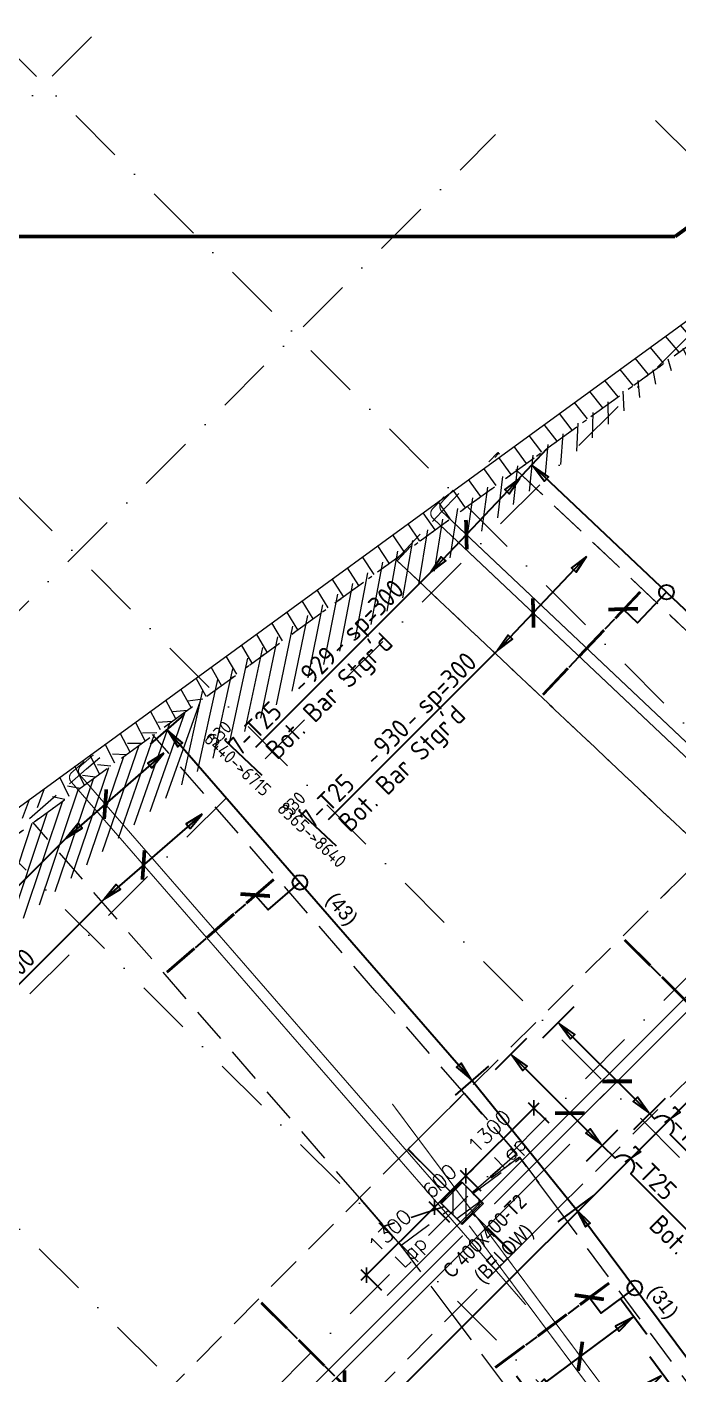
# Model space of a CAD drawing. Extents: x 660761725 to 1323371458, y 2734871439 to 5470067957.
# Drawn here: x 662192948 to 662201754, y 2735048426 to 2735066667 of the extents above; entities that cross this region are included whole.
import ezdxf
from ezdxf.enums import TextEntityAlignment as Align

# ---------------------------------------------------------------- set-up
doc = ezdxf.new("R2010")
doc.units = 0
for name, pattern in [('AXES', [1.95, 1.2, -0.25, 0.25, -0.25]), ('CENTER2', [28.575000000000003, 19.05, -3.175, 3.175, -3.175]), ('Hidden', [714.375, 476.25, -238.125]), ('sbp_axis_short', [10, 5, -2.5, 0, -2.5])]:
    doc.linetypes.add(name, pattern=pattern)
doc.layers.add('A-DETL', color=5, linetype='Continuous', lineweight=9, true_color=0x0000ff)
for name, color, linetype, lineweight in [('A-FLOR-PATT', 7, 'Continuous', 15), ('A-ROOF', 7, 'Continuous', 15), ('A-WALL', 7, 'Continuous', 15), ('S-COLS-IDEN', 7, 'Continuous', 9), ('S-GRID', 7, 'Continuous', 9), ('S-MATCH LNE', 5, 'CENTER2', 40)]:
    doc.layers.add(name, color=color, linetype=linetype, lineweight=lineweight)
for name, color, linetype in [('S-AXIS', 20, 'AXES'), ('S-DIMI', 100, 'Continuous'), ('S-RBAR-T12', 151, 'Continuous'), ('S-RBAR-T25', 51, 'Continuous'), ('S-RDIMO', 8, 'Continuous'), ('S-RSYMB', 7, 'Continuous'), ('S-SIMPLETEXT', 7, 'Continuous')]:
    doc.layers.add(name, color=color, linetype=linetype)
doc.styles.add('Arial Narrow_1', font='ARIALN.TTF', dxfattribs={"height": 199.9999999999998})
doc.styles.add('ARMACAD', font='isocp.shx')
doc.styles.add('ROMANS', font='romans.shx')
doc.dimstyles.new('S-DIMI-100', dxfattribs={"dimscale": 100, "dimtxt": 2, "dimasz": 1.5, "dimexe": 1, "dimexo": 1, "dimgap": 1, "dimtad": 1, "dimdec": 0, "dimzin": 12, "dimdsep": 46, "dimtxsty": 'ROMANS', "dimblk": 'ARCHTICK', "dimcen": 0.09, "dimdle": 1, "dimclrd": 8, "dimclre": 8, "dimclrt": 4, "dimadec": 0, "dimazin": 3, "dimtfac": 1, "dimtdec": 0, "dimtix": 1, "dimtmove": 1, "dimatfit": 3, "dimtolj": 1, "dimtzin": 0, "dimarcsym": 0})
pattern_1 = [(74.99999999999999, (0, 0), (-153.3407249233896, 41.08752341002518), [])]

# ---------------------------------------------------------------- blocks, each defined once
blk = doc.blocks.new('I am… All Range.')
at = {"layer": 'S-GRID', "color": 8, "linetype": 'sbp_axis_short', "lineweight": 13, "ltscale": 150}
for p, q in [((662613679.1571203, 2734523360.248725), (662679782.7279356, 2734589463.81954)), ((662618010.1861551, 2734519029.21969), (662684113.7569702, 2734585132.790505)), ((662607615.8569804, 2734529423.548865), (662643100.4238242, 2734564908.115708)), ((662638694.7375193, 2734563892.988339), (662667314.0845935, 2734535273.641264)), ((662648660.6112016, 2734561705.974301), (662671204.6017749, 2734539163.067255)), ((662611009.9695301, 2734526029.436315), (662646494.6183763, 2734561514.085161)), ((662635724.8890384, 2734560923.139858), (662664344.2237372, 2734532303.805159)), ((662633250.0153042, 2734558448.266124), (662661869.4970862, 2734529828.784341)), ((662630775.1415697, 2734555973.392389), (662659394.7554803, 2734527353.778479))]:
    blk.add_line(p, q, dxfattribs=at)
blk = doc.blocks.new('I am… Atomic.')
at = {"layer": 'A-FLOR-PATT', "transparency": 33554600}
h = blk.add_hatch(dxfattribs=at)
h.set_pattern_fill('ANSI31', color=8, scale=50, angle=30, style=0)
h.set_pattern_definition(pattern_1)
edge = h.paths.add_edge_path()
edge.add_line((662389967.6433319, 2734579123.010657), (662390007.8012236, 2734579503.468677))
edge.add_line((662342114.705975, 2734544592.546931), (662390007.8012234, 2734579503.468677))
edge.add_line((662363195.8073889, 2734559608.047176), (662389967.7690635, 2734579123.040917))
edge.add_line((662362417.6524743, 2734559040.823584), (662363719.8899552, 2734559990.06879))
edge.add_line((662346720.4841449, 2734547598.623516), (662362783.6519626, 2734559307.613063))
edge.add_line((662345821.5310795, 2734546943.346041), (662347578.010761, 2734548223.703842))
edge.add_line((662342292.6126368, 2734544370.997322), (662346307.4227723, 2734547297.529027))
edge.add_line((662325865.2845687, 2734528370.671522), (662342114.6925843, 2734544592.5523))
edge.add_line((662340490.7204528, 2734542572.157625), (662342149.9785906, 2734544228.604904))
edge.add_line((662339422.0417168, 2734541505.28928), (662341320.3495216, 2734543400.381265))
edge.add_line((662336597.6306283, 2734538685.662872), (662340136.8031961, 2734542218.839921))
edge.add_line((662332705.8949801, 2734534800.520002), (662336243.7133716, 2734538332.345168))
edge.add_line((662332253.0745114, 2734534348.466631), (662332782.9359009, 2734534877.430412))
edge.add_line((662326312.3910785, 2734528417.846987), (662332351.9776915, 2734534447.202265))
edge.add_line((662325865.2845687, 2734528370.671522), (662326312.3910785, 2734528417.846987))
h = blk.add_hatch(dxfattribs=at)
h.set_pattern_fill('ANSI31', color=8, scale=50, angle=30, style=0)
h.set_pattern_definition(pattern_1)
edge = h.paths.add_edge_path()
edge.add_line((662389967.6433319, 2734579123.010657), (662390007.8012236, 2734579503.468677))
edge.add_line((662390178.8400514, 2734578972.951882), (662393574.2351673, 2734576558.543434))
edge.add_line((662390389.9110394, 2734578822.862847), (662389967.7690635, 2734579123.040917))
edge.add_line((662401600.1085552, 2734571260.373601), (662390007.8012234, 2734579503.468677))
edge.add_line((662401045.2346829, 2734570742.112331), (662400996.5411683, 2734571280.666277))
edge.add_line((662400996.5411683, 2734571280.666277), (662391834.41239, 2734577795.702194))
edge.add_line((662401631.7932035, 2734570909.939), (662401600.1085552, 2734571260.373601))
edge.add_line((662398386.0115408, 2734568087.393885), (662401045.2346829, 2734570742.112331))
edge.add_line((662378065.801715, 2734545768.423274), (662383150.2610395, 2734551353.010825))
edge.add_line((662383150.2610395, 2734551353.010825), (662388234.7203641, 2734556937.598375))
edge.add_line((662388234.7203641, 2734556937.598375), (662393319.1796887, 2734562522.185926))
edge.add_line((662393319.1796887, 2734562522.185926), (662398403.6390133, 2734568106.773477))
edge.add_line((662377177.0145457, 2734544792.211362), (662378389.7704264, 2734546124.258873))
edge.add_line((662345219.5168241, 2734509691.243385), (662350637.7770958, 2734515642.46591))
edge.add_line((662350637.7770958, 2734515642.46591), (662356056.0373675, 2734521593.688435))
edge.add_line((662356056.0373675, 2734521593.688435), (662361474.2976393, 2734527544.91096))
edge.add_line((662361474.2976393, 2734527544.91096), (662366892.5579109, 2734533496.133485))
edge.add_line((662366892.5579109, 2734533496.133485), (662372310.8181826, 2734539447.35601))
edge.add_line((662372310.8181826, 2734539447.35601), (662377729.0784543, 2734545398.578536))
edge.add_line((662345267.5598451, 2734509156.384884), (662400082.3408674, 2734569362.972085))
edge.add_line((662401418.6805061, 2734570690.601139), (662400941.3227103, 2734570214.051982))
edge.add_line((662400082.3408674, 2734569362.972085), (662401631.7932035, 2734570909.939))
h = blk.add_hatch(dxfattribs=at)
h.set_pattern_fill('ANSI31', color=8, scale=50, angle=30, style=0)
h.set_pattern_definition(pattern_1)
edge = h.paths.add_edge_path()
edge.add_line((662345468.2720397, 2734510142.524049), (662345661.1307589, 2734509588.669044))
edge.add_line((662345219.5168241, 2734509691.243385), (662350637.7770958, 2734515642.46591))
edge.add_line((662350637.7770958, 2734515642.46591), (662356056.0373675, 2734521593.688435))
edge.add_line((662356056.0373675, 2734521593.688435), (662361474.2976393, 2734527544.91096))
edge.add_line((662361474.2976393, 2734527544.91096), (662366892.5579109, 2734533496.133485))
edge.add_line((662366892.5579109, 2734533496.133485), (662372310.8181826, 2734539447.35601))
edge.add_line((662372310.8181826, 2734539447.35601), (662377729.0784543, 2734545398.578536))
edge.add_line((662345267.5598451, 2734509156.384884), (662400082.3408674, 2734569362.972085))
h = blk.add_hatch(dxfattribs=at)
h.set_pattern_fill('ANSI31', color=8, scale=50, angle=30, style=0)
h.set_pattern_definition(pattern_1)
h.paths.add_polyline_path([(662358554.2694312, 2734547041.135511), (662358836.5993357, 2734546758.339421), (662359119.3843559, 2734547041.137244), (662358837.0544513, 2734547323.933334)])
at = {"layer": 'A-DETL', "color": 8, "linetype": 'Hidden', "lineweight": 9}
for p, q in [((662346720.4841449, 2734547598.623516), (662362783.6519626, 2734559307.613063)), ((662358837.0544513, 2734547323.933334), (662358554.2694312, 2734547041.135511)), ((662358816.4420059, 2734547332.191877), (662358837.0544513, 2734547323.933334)), ((662359119.3843559, 2734547041.137244), (662358837.0544513, 2734547323.933334)), ((662358533.3146224, 2734547049.531225), (662358554.2694312, 2734547041.135511)), ((662358554.2694312, 2734547041.135511), (662358836.5993357, 2734546758.339421)), ((662358836.5993357, 2734546758.339421), (662359119.3843559, 2734547041.137244)), ((662359119.2676377, 2734547041.184009), (662359099.5711249, 2734547049.075576)), ((662358816.4437414, 2734546766.414923), (662358836.4826176, 2734546758.386186))]:
    blk.add_line(p, q, dxfattribs=at)
at = {"layer": 'A-ROOF', "color": 8, "lineweight": 13}
blk.add_line((662389680.6962347, 2734579264.969228), (662342118.9841868, 2734544586.677794), dxfattribs=at)
at = {"layer": 'A-WALL', "color": 8, "lineweight": 13}
blk.add_line((662342114.705975, 2734544592.546931), (662390007.8012234, 2734579503.468677), dxfattribs=at)
at = {"layer": 'S-MATCH LNE', "ltscale": 50, "const_width": 50}
for points in [[(662361713.0110677, 2734560133.682059), (662392634.5624754, 2734582718.491432)], [(662334254.839787, 2734560133.682059), (662361713.0110677, 2734560133.682059)]]:
    blk.add_lwpolyline(points, dxfattribs=at)
at = {"layer": 'S-COLS-IDEN', "color": 8, "char_height": 199.9999999999998, "attachment_point": 1, "rotation": 44.99999999999995, "style": 'Arial Narrow_1'}
for s, insert, width in [('C 400x400-T2', (662358551.5272677, 2734546155.186525), 1819.830624999998), ('(BELOW)', (662358972.4767734, 2734546089.705491), 1218.564999999999)]:
    blk.add_mtext(s, dxfattribs=dict(at, insert=insert, width=width))
blk = doc.blocks.new('I am… Domination.')
at = {"layer": 'S-RDIMO', "color": 9, "linetype": 'Hidden', "lineweight": 9}
for p, q in [((662359192.8227693, 2734557082.61846), (662359313.1699319, 2734557209.943672)), ((662359326.2773938, 2734557197.554563), (662359272.9729807, 2734557141.159418)), ((662359313.1699319, 2734557209.943672), (662359326.2773938, 2734557197.554563)), ((662359313.1699319, 2734557209.943672), (662359336.6988872, 2734557187.704219)), ((662359336.6988872, 2734557187.704219), (662359326.2773938, 2734557197.554563)), ((662363556.3166815, 2734553199.342273), (662359558.4124808, 2734556978.141623)), ((662359558.4124808, 2734556978.141623), (662363556.3166815, 2734553199.342273)), ((662358616.5293497, 2734556472.910013), (662358786.7044696, 2734556652.95234)), ((662357939.3463154, 2734555756.462103), (662358616.5293497, 2734556472.910013)), ((662358138.9404033, 2734555941.372612), (662357952.4537773, 2734555744.072994)), ((662357952.4537773, 2734555744.072994), (662357939.3463154, 2734555756.462103)), ((662357939.3463154, 2734555756.462103), (662362138.968695, 2734551786.999724)), ((662362138.968695, 2734551786.999724), (662357952.4537773, 2734555744.072994)), ((662357678.202384, 2734549894.756967), (662354644.4816066, 2734553389.05288)), ((662353751.4520456, 2734552924.829907), (662353930.8544234, 2734553080.585669)), ((662352980.2360609, 2734552255.266134), (662353751.4520456, 2734552924.829907)), ((662362868.3551303, 2734552511.389042), (662358102.2281954, 2734547777.915438)), ((662357443.039068, 2734547114.926777), (662353023.6757058, 2734552205.231544)), ((662362138.968695, 2734551786.999724), (662361564.2652966, 2734551216.23369)), ((662360127.1281942, 2734546970.18777), (662363573.5199577, 2734550392.967874)), ((662358861.4195457, 2734548531.905473), (662357679.0714263, 2734549893.755988)), ((662358165.507996, 2734547840.7617), (662358861.4195457, 2734548531.905473)), ((662358861.4195457, 2734548531.905473), (662359572.8056927, 2734547712.517702)), ((662359572.8056927, 2734547712.517702), (662358861.4195457, 2734548531.905473)), ((662358097.752336, 2734547773.442004), (662352471.842336, 2734542114.862004)), ((662358097.752336, 2734547773.442004), (662357443.039068, 2734547114.926777)), ((662358098.3251514, 2734547774.018146), (662358097.752336, 2734547773.442004)), ((662358097.752336, 2734547773.442004), (662358681.0372888, 2734547193.524667)), ((662358681.1389275, 2734547193.62631), (662358098.3251514, 2734547774.018146)), ((662358102.8135065, 2734547778.496738), (662358102.2281954, 2734547777.915438)), ((662358102.2281954, 2734547777.915438), (662358681.8289542, 2734547194.316369)), ((662358102.8135065, 2734547778.496738), (662358165.507996, 2734547840.7617)), ((662358681.9321558, 2734547194.419575), (662358103.0163602, 2734547778.292148)), ((662359609.2540984, 2734547666.21249), (662358967.0885984, 2734547188.412107)), ((662359572.8056927, 2734547712.517702), (662358988.194818, 2734547204.116096)), ((662358989.9701174, 2734547205.436999), (662359573.3340805, 2734547711.909095)), ((662359573.3340805, 2734547711.909095), (662359572.8056927, 2734547712.517702)), ((662359609.2540984, 2734547666.21249), (662359867.4956789, 2734547319.134841)), ((662359609.2540984, 2734547666.21249), (662359619.1000338, 2734547652.979516)), ((662358978.8769038, 2734547176.624344), (662359619.1000338, 2734547652.979516)), ((662360127.1281942, 2734546970.18777), (662359619.1000338, 2734547652.979516)), ((662358821.5000706, 2734547333.993923), (662358709.015115, 2734547221.503783)), ((662358967.0885984, 2734547188.412107), (662358822.5667393, 2734547332.927304)), ((662357773.506863, 2734546734.287835), (662357443.039068, 2734547114.926777)), ((662357443.039068, 2734547114.926777), (662357773.506863, 2734546734.287835)), ((662358681.0372888, 2734547193.524667), (662358538.6638771, 2734547051.144692)), ((662358686.3908119, 2734547198.878437), (662358681.9321558, 2734547194.419575)), ((662358709.015115, 2734547221.503783), (662358687.2623336, 2734547199.749999)), ((662358967.0885984, 2734547188.412107), (662359000.7456441, 2734547154.756612)), ((662358967.0885984, 2734547188.412107), (662358978.8769038, 2734547176.624344)), ((662358968.5064701, 2734547186.9943), (662358967.0885984, 2734547188.412107)), ((662358988.194818, 2734547204.116096), (662358968.5064701, 2734547186.9943)), ((662359000.7456441, 2734547154.756612), (662358968.5064701, 2734547186.9943)), ((662358968.6091785, 2734547186.891596), (662358989.9701174, 2734547205.436999)), ((662359000.7456441, 2734547154.756612), (662358978.8769038, 2734547176.624344)), ((662359000.7456441, 2734547154.756612), (662359033.1578805, 2734547122.34587)), ((662359104.3493019, 2734547051.15773), (662359000.7456441, 2734547154.756612)), ((662359000.7456441, 2734547154.756612), (662359033.1578805, 2734547122.34587)), ((662359104.3493019, 2734547051.15773), (662359000.7456441, 2734547154.756612)), ((662359033.1578805, 2734547122.34587), (662359104.3493019, 2734547051.15773)), ((662359033.1578805, 2734547122.34587), (662359083.1198922, 2734547072.386161)), ((662358590.7903173, 2734546999.020655), (662357773.506863, 2734546734.287835)), ((662358595.7058274, 2734546994.105371), (662357777.9728278, 2734546729.226936)), ((662358004.6796919, 2734546472.336041), (662358642.735064, 2734546947.078302)), ((662358005.298533, 2734546472.630422), (662358642.735064, 2734546947.044372)), ((662358538.6638771, 2734547051.144692), (662358590.7903173, 2734546999.020655)), ((662358642.735064, 2734546947.078302), (662358590.7903173, 2734546999.020655)), ((662358590.7903173, 2734546999.020655), (662358595.7058274, 2734546994.105371)), ((662358595.7058274, 2734546994.105371), (662358642.735064, 2734546947.078302)), ((662358642.8477333, 2734546946.965638), (662358678.1590503, 2734546911.655949)), ((662358918.8366573, 2734546950.151951), (662358758.7663579, 2734546831.052357)), ((662359104.2735875, 2734547051.082012), (662358862.4142509, 2734546809.211526)), ((662359083.1198922, 2734547072.386161), (662358918.8366573, 2734546950.151951)), ((662359104.2735875, 2734547051.082012), (662358963.6994634, 2734546910.501408)), ((662358969.936536, 2734546916.738768), (662359104.2735875, 2734547051.082012)), ((662358969.936536, 2734546916.738768), (662359104.2735875, 2734547051.082012)), ((662359083.1198922, 2734547072.386161), (662359104.3493019, 2734547051.15773)), ((662360127.1281942, 2734546970.18777), (662359511.572303, 2734546358.84913)), ((662359517.0244195, 2734546364.263893), (662360127.1281942, 2734546970.18777)), ((662362944.7589397, 2734543183.281523), (662360127.1281942, 2734546970.18777)), ((662358678.1590503, 2734546911.655949), (662358821.5131085, 2734546768.308498)), ((662358821.5131085, 2734546768.308498), (662358758.7663579, 2734546831.052357)), ((662358862.4142509, 2734546809.211526), (662358821.5131085, 2734546768.308498)), ((662358822.5667393, 2734546769.362178), (662358862.4142509, 2734546809.211526)), ((662358862.4142509, 2734546809.211526), (662358963.6994634, 2734546910.501408)), ((662359511.572303, 2734546358.84913), (662358963.6994634, 2734546910.501408)), ((662358964.6988472, 2734546911.500838), (662358969.936536, 2734546916.738768)), ((662358964.6988472, 2734546911.500838), (662358969.1328427, 2734546915.935038)), ((662358969.1328427, 2734546915.935038), (662359517.0042689, 2734546364.284183)), ((662359520.8532768, 2734546368.155542), (662358969.936536, 2734546916.738768)), ((662358970.0523703, 2734546916.854608), (662359521.3923811, 2734546368.697777)), ((662357773.506863, 2734546734.287835), (662358027.1442885, 2734546442.143539)), ((662357773.506863, 2734546734.287835), (662358027.1442885, 2734546442.143539)), ((662357777.9165293, 2734546729.2087), (662357773.506863, 2734546734.287835)), ((662357773.506863, 2734546734.287835), (662357777.9165293, 2734546729.2087)), ((662358004.7592769, 2734546472.229079), (662358004.6796919, 2734546472.336041)), ((662358027.1442885, 2734546442.143539), (662358004.7592769, 2734546472.229079)), ((662358100.6203423, 2734546343.391449), (662358027.1442885, 2734546442.143539)), ((662358697.9944893, 2734545540.518363), (662358100.6203423, 2734546343.391449)), ((662358697.9944893, 2734545540.518363), (662359511.6005954, 2734546358.84913)), ((662358697.9944893, 2734545540.518363), (662359511.6005954, 2734546358.84913)), ((662359516.0542784, 2734546363.300398), (662359511.572303, 2734546358.84913)), ((662359511.6005954, 2734546358.84913), (662359520.8532768, 2734546368.155542)), ((662359511.6005954, 2734546358.84913), (662359520.8532768, 2734546368.155542)), ((662359521.3923811, 2734546368.697777), (662359520.8532768, 2734546368.155542)), ((662354062.7858651, 2734540878.392802), (662358697.9944893, 2734545540.518363)), ((662361515.3690991, 2734541753.956364), (662358697.9944893, 2734545540.518363))]:
    blk.add_line(p, q, dxfattribs=at)
blk = doc.blocks.new('_ARCHTICK')
at = {"color": 0, "linetype": 'ByBlock', "const_width": 0.15}
blk.add_lwpolyline([(-0.5, -0.5), (0.5, 0.5)], dxfattribs=at)
blk = doc.blocks.new('*D693')
at = {"layer": 'S-DIMI', "color": 8, "lineweight": -2, "transparency": 16777216}
for p, q in [((662197469.7041997, 2735049695.744273), (662198530.3352123, 2735050756.445731)), ((662198666.591228, 2735050478.782105), (662198388.9138563, 2735050756.441035)), ((662197747.3768752, 2735049559.5067), (662197469.6995034, 2735049837.165629))]:
    blk.add_line(p, q, dxfattribs=at)
at = {"layer": 'S-DIMI', "color": 8, "lineweight": -2, "transparency": 16777216, "xscale": 150, "yscale": 150, "zscale": 150}
for p, rotation in [((662198459.6268824, 2735050685.732705), 45.00190267468847), ((662197540.4125296, 2735049766.4573), 225.0019026746884)]:
    blk.add_blockref('_ARCHTICK', p, dxfattribs=dict(at, rotation=rotation))
at = {"layer": 'S-DIMI', "color": 4, "transparency": 16777216, "char_height": 200, "attachment_point": 5, "rotation": 45.00190267468847, "style": 'ROMANS'}
for s, insert in [('\\A1;1300', (662197858.5936538, 2735050367.511662)), ('\\A1;Lap', (662198165.0167676, 2735050061.108899))]:
    blk.add_mtext(s, dxfattribs=dict(at, insert=insert))
blk = doc.blocks.new('*D694')
at = {"layer": 'S-DIMI', "color": 8, "lineweight": -2, "transparency": 16777216}
for p, q in [((662198459.6268839, 2735050685.732703), (662198883.8768634, 2735051110.01086)), ((662199090.8412079, 2735050903.060261), (662198813.1638372, 2735051180.719191)), ((662198883.8768634, 2735051110.01086), (662198989.9393581, 2735051216.0804)), ((662198666.5912281, 2735050478.782104), (662198388.9138577, 2735050756.441033)), ((662198459.6268839, 2735050685.732703), (662198353.5643889, 2735050579.663164))]:
    blk.add_line(p, q, dxfattribs=at)
at = {"layer": 'S-DIMI', "color": 8, "lineweight": -2, "transparency": 16777216, "xscale": 150, "yscale": 150, "zscale": 150}
for p, rotation in [((662198883.8768634, 2735051110.01086), 225.0019026746884), ((662198459.6268839, 2735050685.732703), 45.00190267468847)]:
    blk.add_blockref('_ARCHTICK', p, dxfattribs=dict(at, rotation=rotation))
at = {"layer": 'S-DIMI', "color": 4, "transparency": 16777216, "insert": (662198530.3258214, 2735051039.288441), "char_height": 200, "attachment_point": 5, "rotation": 45.00190267468847, "style": 'ROMANS'}
blk.add_mtext('\\A1;600', dxfattribs=at)
blk = doc.blocks.new('*D695')
at = {"layer": 'S-DIMI', "color": 8, "lineweight": -2, "transparency": 16777216}
for p, q in [((662198813.1685338, 2735051039.297834), (662199873.7874184, 2735052099.987163)), ((662200010.0434326, 2735051822.323538), (662199732.3660623, 2735052099.982466)), ((662199090.8412079, 2735050903.060261), (662198813.1638376, 2735051180.71919))]:
    blk.add_line(p, q, dxfattribs=at)
at = {"layer": 'S-DIMI', "color": 8, "lineweight": -2, "transparency": 16777216, "xscale": 150, "yscale": 150, "zscale": 150}
for p, rotation in [((662199803.0790884, 2735052029.274137), 45.00190267468847), ((662198883.8768637, 2735051110.01086), 225.0019026746884)]:
    blk.add_blockref('_ARCHTICK', p, dxfattribs=dict(at, rotation=rotation))
at = {"layer": 'S-DIMI', "color": 4, "transparency": 16777216, "char_height": 200, "attachment_point": 5, "rotation": 45.00190267468847, "style": 'ROMANS'}
for s, insert in [('\\A1;1300', (662199202.0519238, 2735051711.059158)), ('\\A1;Lap', (662199508.4750376, 2735051404.656394))]:
    blk.add_mtext(s, dxfattribs=dict(at, insert=insert))
blk = doc.blocks.new('CADF_02')
at = {"color": 0}
blk.add_lwpolyline([(0, 0), (2.5, -0.4166666679084301), (2.5, 0.4166666679084301)], close=True, dxfattribs=at)
blk = doc.blocks.new('cadf_03')
at = {"color": 8}
blk.add_lwpolyline([(-3.725290298461914e-09, 2.99999999627471), (3.725290298461914e-09, -3.000000007450581)], dxfattribs=at)
blk.add_blockref('CADF_02', (0.2513523101806641, 0), dxfattribs=at)
blk = doc.blocks.new('cadf_04')
at = {"color": 8, "const_width": 0.5000000000000002}
blk.add_lwpolyline([(1.414213560521603, 1.414213564246893), (-1.414213556796312, -1.414213556796312)], dxfattribs=at)
blk = doc.blocks.new('cadf_10')
at = {"color": 1}
for p, q in [((-4.158496580606208, 1.201089783226742), (-5.644468778018359, 1.201089783226742)), ((4.158496580606207, 1.201089783226742), (5.644468778018359, 1.201089783226742))]:
    blk.add_line(p, q, dxfattribs=at)
at = {"style": 'ARMACAD'}
for tag, p in [('$COM1', (-10.93526643674234, 2.542619974829577)), ('$COM2', (-9.757982686735758, -5.302973364669228))]:
    blk.add_attdef(tag, text='', height=3.5, dxfattribs=at).set_placement(p, align=Align.BOTTOM_RIGHT)
at = {"color": 1, "style": 'ARMACAD'}
blk.add_attdef('$NUM', text='', height=3.5, dxfattribs=at).set_placement((0, 0), align=Align.CENTER)
blk = doc.blocks.new('*U977')
at = {"layer": 'S-RBAR-T12'}
for p, q in [((531273.8280999812, -146808.6436227842), (531273.8280999812, -146317.7172823972)), ((531287.8280999812, -146808.6436227842), (531287.8280999812, -146317.7172823972)), ((531273.8231597098, -147520.9570688887), (531273.8231597098, -147030.0307285018)), ((531287.8231597098, -147520.9570688887), (531287.8231597098, -147030.0307285018)), ((531273.8179631385, -148233.2705906912), (531273.8179631385, -147742.3442503042)), ((531287.8179631385, -148233.2705906912), (531287.8179631385, -147742.3442503042))]:
    blk.add_line(p, q, dxfattribs=at)
at = {"layer": 'S-RDIMO'}
for points in [[(531273.8280999812, -146647.1694415276), (531541.567813102, -146647.1694415276), (531541.567813102, -146079.165629837)], [(531280.8280999812, -146827.3762484272), (531280.8178479823, -147016.6528988311)], [(531280.8231597098, -147537.3368043111), (531280.8231597098, -147728.7107175896)]]:
    blk.add_lwpolyline(points, dxfattribs=at)
blk.add_circle((531541.567813102, -146079.165629837), 100, dxfattribs=at)
at = {"layer": 'S-RDIMO', "xscale": -100, "yscale": 100, "zscale": 100, "rotation": 90}
blk.add_blockref('cadf_04', (531273.8280999812, -146647.1694415276), dxfattribs=at)
blk = doc.blocks.new('*U986', base_point=(662195743.1503079, 2735056722.389495))
at = {"layer": 'S-RSYMB'}
blk.add_lwpolyline([(662195761.7160361, 2735056972.356865), (662195745.6880149, 2735056955.399487, 0.4142135623730951), (662195746.057903, 2735056942.271152), (662196243.1503079, 2735056472.422125)], format="xyb", dxfattribs=at)
at = {"layer": 'S-RSYMB', "style": 'ARMACAD'}
for tag, rotation, p in [('D0', 46.61387005608319, (662195670.126813, 2735057042.87301)), ('D1', 316.6138700054072, (662195915.609271, 2735056623.771426))]:
    blk.add_attdef(tag, text='', height=180, rotation=rotation, dxfattribs=at).set_placement(p, align=Align.MIDDLE_CENTER)
blk = doc.blocks.new('*U987', base_point=(662196726.0189617, 2735055739.586071))
at = {"layer": 'S-RSYMB'}
blk.add_lwpolyline([(662196740.4174184, 2735055986.485387), (662196727.9870541, 2735055973.334272, 0.4142135623730951), (662196728.2739161, 2735055963.15273), (662197226.0189617, 2735055492.686754)], format="xyb", dxfattribs=at)
at = {"layer": 'S-RSYMB', "style": 'ARMACAD'}
for tag, rotation, p in [('D0', 46.61386527762637, (662196650.6270304, 2735056058.90467)), ('D1', 316.61386531332, (662196898.1515977, 2735055644.344536))]:
    blk.add_attdef(tag, text='', height=180, rotation=rotation, dxfattribs=at).set_placement(p, align=Align.MIDDLE_CENTER)

msp = doc.modelspace()

# ---------------------------------------------------------------- linework, layer by layer
at = {"layer": 'S-RBAR-T25', "const_width": 16}
for points in [[(662198588.955315, 2735060305.487826), (662198434.0567485, 2735060141.607735, 0.4142135623730951), (662198437.6314349, 2735060014.732416), (662204559.9631463, 2735054227.937918)], [(662198712.2438587, 2735060395.357079), (662198557.3452922, 2735060231.476988, 0.4142135623730951), (662198560.9199786, 2735060104.601669), (662203284.7156044, 2735055639.695841)], [(662193845.7364582, 2735056809.646929), (662193675.4571701, 2735056661.811838, 0.4142135623730951), (662193666.5242801, 2735056535.200905), (662198552.1427913, 2735050907.851956)], [(662193724.0818967, 2735056720.968741), (662193553.8026086, 2735056573.133651, 0.4142135623730951), (662193544.8697186, 2735056446.522717), (662199694.5328851, 2735049363.22293)], [(662193306.6499183, 2735044998.626215), (662193466.1077931, 2735044839.17893, 0.4142135623730951), (662193593.0334599, 2735044839.183146), (662200292.8923016, 2735051539.486983)], [(662193200.5865014, 2735045104.694832), (662193360.0443761, 2735044945.247549, 0.4142135623730951), (662193486.970043, 2735044945.251763), (662198843.3691436, 2735050302.006629)]]:
    msp.add_lwpolyline(points, format="xyb", dxfattribs=at)
for points in [[(662199267.6191243, 2735050726.284788), (662204938.891526, 2735056397.933868)], [(662197818.0959666, 2735049488.804434), (662203489.3683679, 2735055160.453514)], [(662197889.647934, 2735052083.851776), (662202689.5794864, 2735045632.726961)], [(662198928.7861947, 2735050435.96406), (662203728.7177445, 2735043984.839247)]]:
    msp.add_lwpolyline(points, dxfattribs=at)
at = {"layer": 'S-RDIMO'}
for p, q in [((662227675.5780106, 2735077910.360334), (662194246.0938246, 2735044478.655753)), ((662199775.1598631, 2735060735.584749), (662203595.7583218, 2735057124.373912)), ((662199612.4447087, 2735060555.512682), (662198410.0059404, 2735059283.352594)), ((662200516.8665917, 2735059494.257079), (662199314.4277006, 2735058222.097069)), ((662198410.0059407, 2735059283.352594), (662196038.7146536, 2735056911.903921)), ((662199314.4277006, 2735058222.097069), (662197021.5833074, 2735055929.100496)), ((662194841.4382015, 2735057153.741555), (662198968.4396056, 2735052400.184721)), ((662194799.4683298, 2735056831.869914), (662193477.6328382, 2735055684.263109)), ((662195316.4569913, 2735056007.59016), (662193994.6217105, 2735054859.98333)), ((662193477.6328382, 2735055684.263109), (662190381.07175, 2735052587.496494)), ((662193994.6217105, 2735054859.98333), (662191051.7232305, 2735051916.889524)), ((662200132.5911112, 2735053187.832012), (662201370.4242706, 2735051950.081062)), ((662199491.3978652, 2735052758.703467), (662200729.2310481, 2735051520.952494)), ((662198968.4396056, 2735052400.184721), (662200370.0881145, 2735050665.323511)), ((662200370.0881145, 2735050665.323511), (662203044.2961764, 2735047071.177887)), ((662201154.1132826, 2735049204.092447), (662199749.7096179, 2735048159.151967))]:
    msp.add_line(p, q, dxfattribs=at)
for points in [[(662201370.4242709, 2735051950.081062), (662201437.6632563, 2735051882.84193, -1), (662201649.7950593, 2735051670.709664), (662203722.4404918, 2735049598.059712)], [(662200729.2310483, 2735051520.952494), (662200902.520012, 2735051347.663141, -1), (662201114.6518083, 2735051135.530869), (662203187.2784245, 2735049062.899601)]]:
    msp.add_lwpolyline(points, format="xyb", dxfattribs=at)

# ---------------------------------------------------------------- block references
at = {"layer": 'S-AXIS'}
for name, p in [('I am… All Range.', (-447209.0655677319, 503695.4297404289)), ('I am… Atomic.', (-159998.4460368156, 503695.4297404289)), ('I am… Domination.', (-159998.4460366964, 503695.4297404289))]:
    msp.add_blockref(name, p, dxfattribs=at)
at = {"layer": 'S-DIMI'}
for p, rotation in [((661915627.4955927, 2735530284.462086), 316.6163580713267), ((661958452.619866, 2735552217.088153), 310.9667524823216), ((662681483.6155833, 2735325226.026583), 225.0075101404571), ((662001046.7419354, 2735563231.549795), 306.6534456798595), ((662676569.8981148, 2735320311.554729), 225.0075101404571)]:
    msp.add_blockref('*U977', p, dxfattribs=dict(at, rotation=rotation))
at = {"layer": 'S-RDIMO'}
for name, p, xscale, yscale, zscale, rotation in [('cadf_03', (662199775.1598634, 2735060735.584749), 100, 100, 100, 316.6138538586723), ('CADF_02', (662199612.4447087, 2735060555.512682), 100, 100, 100, 226.6138699948285), ('cadf_04', (662198891.1874914, 2735059792.434619), 100, 100, 100, 226.6138699665206), ('CADF_02', (662200516.8665917, 2735059494.257079), 100, 100, 100, 226.6138653130608), ('CADF_02', (662198410.0059406, 2735059283.352594), 100, 100, 100, 46.61386999482853), ('cadf_04', (662199795.6093457, 2735058731.179111), 100, 100, 100, 226.6138653133045), ('CADF_02', (662199314.4277006, 2735058222.097069), 100, 100, 100, 46.61386531306088), ('cadf_03', (662194841.4382017, 2735057153.741555), 100, 100, 100, 310.9642635094312), ('CADF_02', (662194799.4683298, 2735056831.869914), 100, 100, 100, 220.9642491633466), ('cadf_04', (662194006.5936089, 2735056143.502541), 100, 100, 100, 220.9642491772557), ('CADF_02', (662195316.4569913, 2735056007.59016), 100, 100, 100, 220.9642543105304), ('CADF_02', (662193477.6328382, 2735055684.263109), 100, 100, 100, 40.96424916334662), ('cadf_04', (662194523.5823683, 2735055319.222747), 100, 100, 100, 220.9642543177614), ('CADF_02', (662193994.6217105, 2735054859.98333), 100, 100, 100, 40.96425431053041), ('cadf_03', (662200132.5911112, 2735053187.832012), 99.99999986100474, 100, 100, 315.0019027946026), ('cadf_03', (662199491.3978652, 2735052758.703467), 99.99999986100474, 100, 100, 315.0019027946026), ('cadf_03', (662198968.4396056, 2735052400.184721), 100, 100, 100, 130.9642635094313), ('cadf_04', (662200930.8657804, 2735052389.610364), 99.99999986100474, 100, 100, 315.0019027946026), ('cadf_03', (662201370.4242706, 2735051950.081062), 99.99999986100474, 100, 100, 135.0019027946026), ('cadf_04', (662200289.6725576, 2735051960.481796), 99.99999986100474, 100, 100, 315.0019027946026), ('cadf_03', (662200729.2310481, 2735051520.952494), 99.99999986100474, 100, 100, 135.0019027946026), ('cadf_03', (662200370.0881145, 2735050665.323511), 100, 100, 100, 306.6509274022352), ('cadf_03', (662201154.1132826, 2735049204.092447), 100, 100, 100, 216.6509321634676), ('cadf_04', (662200432.0548446, 2735048666.847985), 99.99999999999999, 99.99999999999999, 99.99999999999999, 216.6509321611384), ('cadf_03', (662199749.7096179, 2735048159.151967), 100, 100, 100, 36.6509321634676), ('cadf_03', (662201551.8725271, 2735048418.220375), 100, 100, 100, 216.6509321690017)]:
    msp.add_blockref(name, p, dxfattribs=dict(at, xscale=xscale, yscale=yscale, zscale=zscale, rotation=rotation))
at = {"layer": 'S-RSYMB'}
for name, p, values in [('*U986', (662195625.9655977, 2735056783.530027, -1e-08), {'D0': '330', 'D1': '6440->6715'}), ('*U987', (662196628.8908681, 2735055825.935087, -1e-08), {'D0': '330', 'D1': '8365->8640'})]:
    msp.add_blockref(name, p, dxfattribs=at).add_auto_attribs(values)
at = {"layer": 'S-SIMPLETEXT'}
ref = msp.add_blockref('cadf_10', (662196985.3632388, 2735057938.167489), dxfattribs=dict(at, xscale=75.00000002213115, yscale=75, zscale=75, rotation=45.0019013456975))
ref.add_attrib('$NUM', '929', dxfattribs={"color": 1, "height": 262.5, "rotation": 45.0019028911715, "style": 'ARMACAD', "flags": 2}).set_placement((662196985.3632388, 2735057938.167489), align=Align.CENTER)
ref.add_attrib('$COM1', '7-T25         sp=300', dxfattribs={"height": 262.5, "rotation": 45.0019028911715, "style": 'ARMACAD', "flags": 2}).set_placement((662198070.9200932, 2735059023.796394), align=Align.RIGHT)
ref = msp.add_blockref('cadf_10', (662197968.2318925, 2735056955.364065), dxfattribs=dict(at, xscale=75.00000002213115, yscale=75, zscale=75, rotation=45.0019013456975))
ref.add_attrib('$NUM', '930', dxfattribs={"color": 1, "height": 262.5, "rotation": 45.0019028911715, "style": 'ARMACAD', "flags": 2}).set_placement((662197968.2318925, 2735056955.364065), align=Align.CENTER)
ref.add_attrib('$COM1', '7-T25         sp=300', dxfattribs={"height": 262.5, "rotation": 45.0019028911715, "style": 'ARMACAD', "flags": 2}).set_placement((662199053.788747, 2735058040.99297), align=Align.RIGHT)
ref = msp.add_blockref('cadf_10', (662191998.3718157, 2735052943.153092), dxfattribs=dict(at, xscale=75.00000002213115, yscale=75, zscale=75, rotation=45.0019013456975))
ref.add_attrib('$NUM', '924', dxfattribs={"color": 1, "height": 262.5, "rotation": 45.0019028911715, "style": 'ARMACAD', "flags": 2}).set_placement((662191998.3718157, 2735052943.153092), align=Align.CENTER)
ref.add_attrib('$COM1', '7-T25         sp=300', dxfattribs={"height": 262.5, "rotation": 45.0019028911715, "style": 'ARMACAD', "flags": 2}).set_placement((662193083.9286703, 2735054028.781997), align=Align.RIGHT)
ref = msp.add_blockref('cadf_10', (662202676.6244243, 2735050723.42926), dxfattribs=dict(at, xscale=74.99999989666652, yscale=75, zscale=75, rotation=314.9998953570831))
ref.add_attrib('$NUM', '906', dxfattribs={"color": 1, "height": 262.5, "rotation": 314.9998969669697, "style": 'ARMACAD', "flags": 2}).set_placement((662202676.6244243, 2735050723.42926), align=Align.CENTER)
ref.add_attrib('$COM1', '7-T25         sp=300', dxfattribs={"height": 262.5, "rotation": 314.9998969669697, "style": 'ARMACAD', "flags": 2}).set_placement((662203762.215321, 2735049637.834396), align=Align.RIGHT)
ref = msp.add_blockref('cadf_10', (662202141.462357, 2735050188.269149), dxfattribs=dict(at, xscale=74.99999989666652, yscale=75, zscale=75, rotation=314.9998953570831))
ref.add_attrib('$NUM', '905', dxfattribs={"color": 1, "height": 262.5, "rotation": 314.9998969669697, "style": 'ARMACAD', "flags": 2}).set_placement((662202141.462357, 2735050188.269149), align=Align.CENTER)
ref.add_attrib('$COM1', '7-T25         sp=300', dxfattribs={"height": 262.5, "rotation": 314.9998969669697, "style": 'ARMACAD', "flags": 2}).set_placement((662203227.0532537, 2735049102.674285), align=Align.RIGHT)

# ---------------------------------------------------------------- texts
at = {"layer": 'S-RDIMO'}
for s, rotation, p in [('(43)', 310.9642635102506, (662196980.4507666, 2735054842.521955)), ('(31)', 306.6509274022352, (662201333.9087642, 2735049537.46648))]:
    msp.add_text(s, height=200, rotation=rotation, dxfattribs=at).set_placement(p)
at = {"layer": 'S-SIMPLETEXT', "style": 'ARMACAD'}
for height, rotation, p in [(262.5, 44.83402702431418, (662197918.7657954, 2735058303.845117)), (262.5, 44.83402702431418, (662198901.6344491, 2735057321.041692)), (262.4999999999999, 315.1677672917139, (662202927.0141504, 2735048844.970483))]:
    msp.add_text("Bot. Bar Stgr'd", height=height, rotation=rotation, dxfattribs=at).set_placement(p, align=Align.RIGHT)

# ---------------------------------------------------------------- dimensions: what is measured, and where the dimension line sits
at = {"layer": 'S-DIMI'}
for base, p1, p2, picture, middle in [((662199803.0790884, 2735052029.274137), (662199161.554234, 2735050832.351931), (662200080.7564586, 2735051751.615208), '*D695', (662199343.4779761, 2735051569.642498)), ((662198459.6268824, 2735050685.732705), (662197818.0899013, 2735049488.798369), (662198737.304254, 2735050408.073774), '*D693', (662198000.0197061, 2735050226.095002))]:
    dim = msp.add_linear_dim(base=base, p1=p1, p2=p2, angle=45.00190267489872, text='<>\\XLap', dimstyle='S-DIMI-100', override={"dimzin": 0}, dxfattribs=at)
    dim.commit()
    dim.dimension.update_dxf_attribs({"geometry": picture, "text_midpoint": middle})
dim = msp.add_linear_dim(base=(662198883.8768634, 2735051110.01086), p1=(662198737.304254, 2735050408.073774), p2=(662199161.554234, 2735050832.351931), angle=45.00190267489872, dimstyle='S-DIMI-100', override={"dimzin": 0}, dxfattribs=at)
dim.commit()
dim.dimension.update_dxf_attribs({"geometry": '*D694', "text_midpoint": (662198530.3258212, 2735051039.288442)})

doc.saveas('drawing.dxf')
